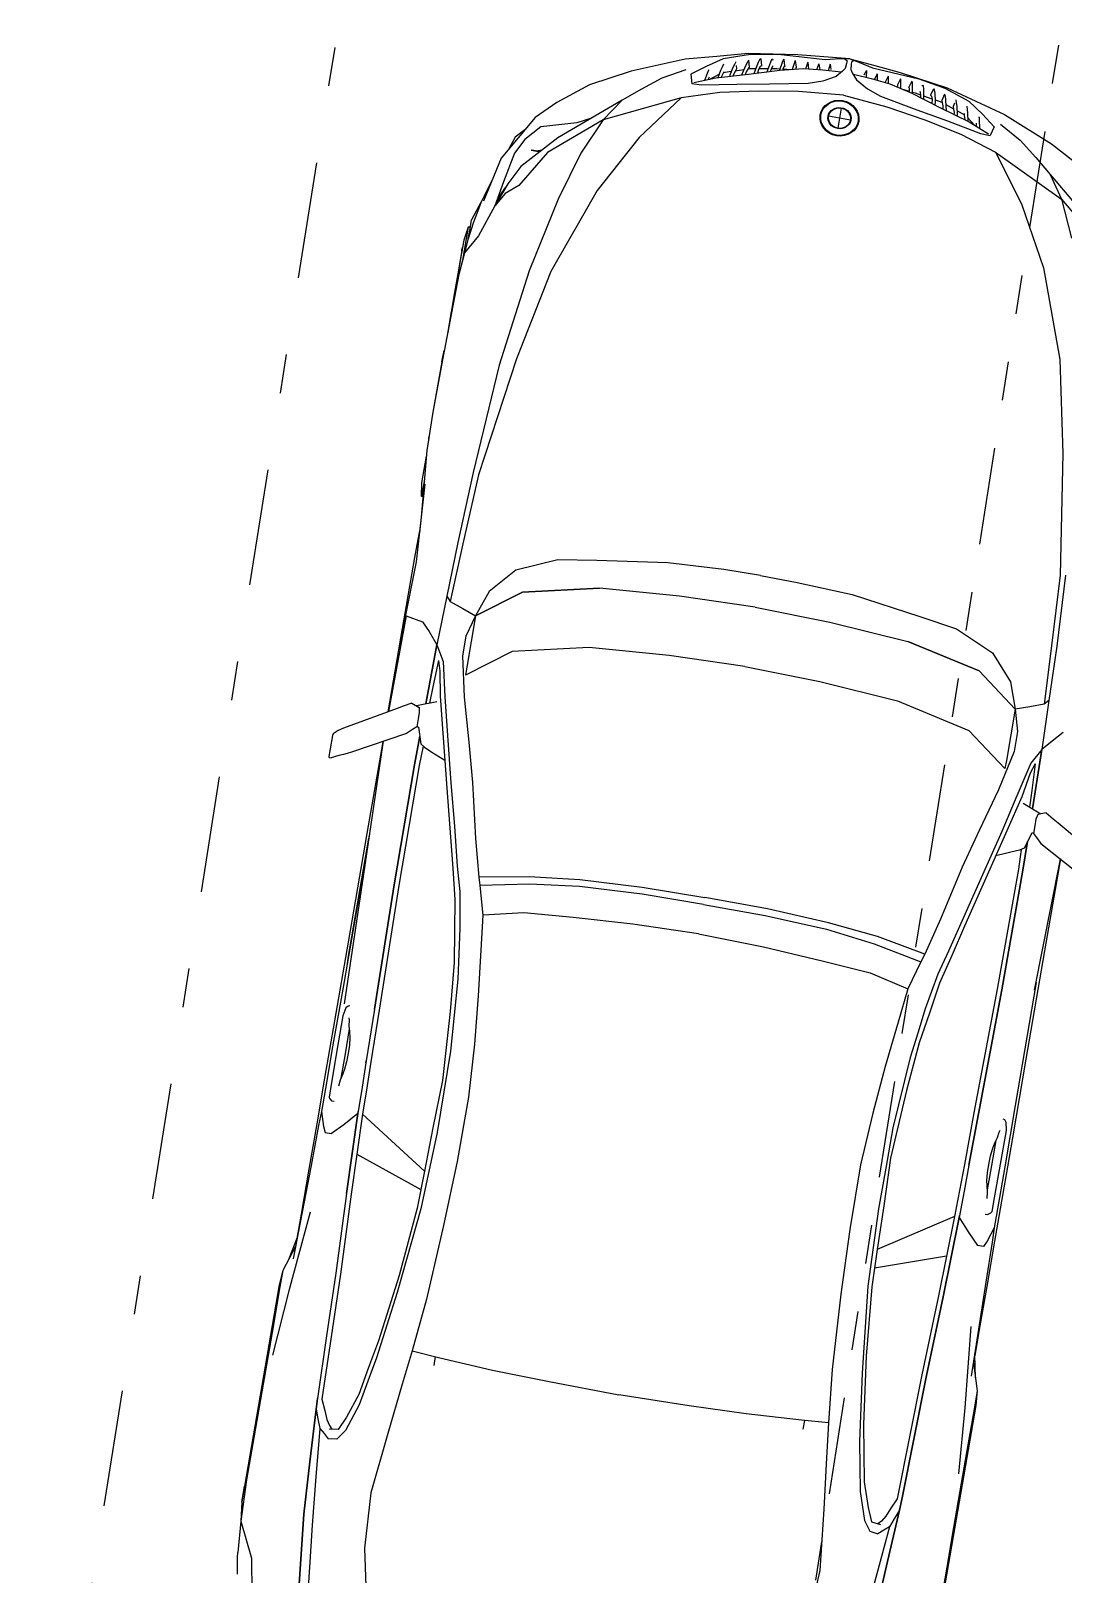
# Model space of a CAD drawing. Extents: x -640655 to -640254, y -1045449 to -1045159.
# Drawn here: x -640529.846 to -640527.188, y -1045387.062 to -1045383.09 of the extents above; entities that cross this region are included whole.
import ezdxf

# ---------------------------------------------------------------- set-up
doc = ezdxf.new("R2010")
doc.units = 0
doc.header["$MEASUREMENT"] = 0
doc.linetypes.add('DIVIDE', pattern=[1.25, 0.5, -0.25, 0, -0.25, 0, -0.25])
doc.linetypes.add('DOTDASH', pattern=[1, 0.3, -0.2, 0, -0.2, 0.3])
doc.layers.get('0').update_dxf_attribs({"linetype": 'CONTINUOUS'})
doc.layers.add('T_stafaz', color=7, linetype='CONTINUOUS')
doc.layers.add('T_tenka', color=4, linetype='CONTINUOUS')

# ---------------------------------------------------------------- blocks, each defined once
blk = doc.blocks.new('A$C1DB2440A')
at = {"color": 0, "linetype": 'Continuous'}
for p, q in [((-0.275, 2.7045), (-0.3536, 2.6832)), ((-0.2687, 2.7026), (-0.336, 2.6802)), ((-0.1486, 2.723), (-0.275, 2.7045)), ((-0.1987, 2.7149), (-0.2687, 2.7026)), ((-0.2111, 2.7009), (-0.2126, 2.6982)), ((-0.2111, 2.7009), (-0.2097, 2.6985)), ((-0.0765, 2.7223), (-0.1987, 2.7149)), ((-0.1835, 2.703), (-0.1849, 2.6962)), ((-0.182, 2.7057), (-0.1835, 2.703)), ((-0.182, 2.7057), (-0.177, 2.6891)), ((-0.1523, 2.7071), (-0.1558, 2.686)), ((-0.1523, 2.7071), (-0.1474, 2.6905)), ((-0.0817, 2.7292), (-0.1486, 2.723)), ((-0.1197, 2.7086), (-0.123, 2.6898)), ((-0.1197, 2.7086), (-0.1149, 2.6919)), ((-0.0918, 2.7068), (-0.0941, 2.6931)), ((-0.0908, 2.7094), (-0.0918, 2.7068)), ((-0.0908, 2.7094), (-0.0862, 2.694)), ((-0.0148, 2.7354), (-0.0817, 2.7292)), ((-0.0393, 2.7308), (-0.0765, 2.7223)), ((-0.062, 2.7134), (-0.0647, 2.6957)), ((-0.062, 2.7134), (-0.0578, 2.6998)), ((-0.0148, 2.7354), (-0.0393, 2.7308)), ((-0.0218, 2.7087), (-0.0274, 2.7007)), ((-0.0218, 2.7087), (-0.0274, 2.7007)), ((-0.0269, 2.7329), (-0.0206, 2.7287)), ((-0.0206, 2.7217), (-0.0218, 2.7087)), ((-0.0206, 2.7287), (-0.0206, 2.7217)), ((-0.0148, 2.7354), (0.0521, 2.7292)), ((-0.0148, 2.7354), (0.0097, 2.7308)), ((-0.0027, 2.7329), (-0.009, 2.7287)), ((-0.009, 2.7287), (-0.009, 2.7217)), ((-0.009, 2.7287), (-0.009, 2.7217)), ((-0.009, 2.7217), (-0.0078, 2.7087)), ((-0.0078, 2.7087), (-0.0022, 2.7007)), ((-0.0078, 2.7087), (-0.0022, 2.7007)), ((0.0097, 2.7308), (0.0469, 2.7223)), ((0.0324, 2.7134), (0.0282, 2.6998)), ((0.0324, 2.7134), (0.0351, 2.6957)), ((0.0469, 2.7223), (0.1691, 2.7149)), ((0.0521, 2.7292), (0.119, 2.723)), ((0.0612, 2.7094), (0.0566, 2.694)), ((0.0612, 2.7094), (0.0622, 2.7068)), ((0.0622, 2.7068), (0.0645, 2.6931)), ((0.0901, 2.7086), (0.0853, 2.6919)), ((0.0901, 2.7086), (0.0934, 2.6898)), ((0.1227, 2.7071), (0.1178, 2.6905)), ((0.119, 2.723), (0.2454, 2.7045)), ((0.1227, 2.7071), (0.1262, 2.686)), ((0.1524, 2.7057), (0.1474, 2.6891)), ((0.1524, 2.7057), (0.1539, 2.703)), ((0.1539, 2.703), (0.1553, 2.6962)), ((0.1691, 2.7149), (0.2391, 2.7026)), ((0.1815, 2.7009), (0.1802, 2.6985)), ((0.1815, 2.7009), (0.1831, 2.6982)), ((0.2391, 2.7026), (0.3064, 2.6802)), ((0.2454, 2.7045), (0.324, 2.6832)), ((-0.432, 2.662), (-0.5643, 2.6083)), ((-0.3536, 2.6832), (-0.432, 2.662)), ((-0.336, 2.6802), (-0.3761, 2.653)), ((-0.3328, 2.6666), (-0.3348, 2.6586)), ((-0.3074, 2.662), (-0.312, 2.6417)), ((-0.3045, 2.6706), (-0.3074, 2.662)), ((-0.3024, 2.6777), (-0.3045, 2.6706)), ((-0.3001, 2.6685), (-0.2982, 2.6601)), ((-0.2789, 2.6613), (-0.2999, 2.6542)), ((-0.2761, 2.6737), (-0.2797, 2.6574)), ((-0.273, 2.6821), (-0.2761, 2.6737)), ((-0.2709, 2.6874), (-0.273, 2.6821)), ((-0.2687, 2.6648), (-0.2717, 2.6566)), ((-0.2709, 2.6874), (-0.2667, 2.6699)), ((-0.2667, 2.6699), (-0.2687, 2.6648)), ((-0.2628, 2.6667), (-0.2687, 2.6648)), ((-0.2667, 2.6699), (-0.2667, 2.6696)), ((-0.1871, 2.6751), (-0.2648, 2.6514)), ((-0.2494, 2.6689), (-0.2628, 2.6667)), ((-0.2502, 2.665), (-0.2514, 2.6555)), ((-0.246, 2.6856), (-0.2502, 2.665)), ((-0.2431, 2.6934), (-0.246, 2.6856)), ((-0.2403, 2.6961), (-0.2431, 2.6934)), ((-0.2415, 2.6686), (-0.2429, 2.6581)), ((-0.2386, 2.6762), (-0.2415, 2.6686)), ((-0.2179, 2.674), (-0.2408, 2.6703)), ((-0.2403, 2.6961), (-0.2359, 2.6789)), ((-0.2359, 2.6789), (-0.2386, 2.6762)), ((-0.2359, 2.6789), (-0.2359, 2.6781)), ((-0.2185, 2.6709), (-0.2193, 2.6653)), ((-0.2148, 2.6916), (-0.2185, 2.6709)), ((-0.2126, 2.6982), (-0.2148, 2.6916)), ((-0.21, 2.6749), (-0.2111, 2.6678)), ((-0.2079, 2.6814), (-0.21, 2.6749)), ((-0.1957, 2.6776), (-0.2099, 2.6753)), ((-0.2065, 2.6841), (-0.2079, 2.6814)), ((-0.1877, 2.6785), (-0.1957, 2.6776)), ((-0.1849, 2.6962), (-0.1882, 2.6755)), ((-0.1882, 2.6755), (-0.1882, 2.6747)), ((-0.1278, 2.6893), (-0.1871, 2.6751)), ((-0.1799, 2.6799), (-0.18, 2.6768)), ((-0.1785, 2.6865), (-0.1799, 2.6799)), ((-0.1596, 2.6817), (-0.1799, 2.6794)), ((-0.177, 2.6891), (-0.1785, 2.6865)), ((-0.177, 2.6891), (-0.1765, 2.6867)), ((-0.1558, 2.686), (-0.1558, 2.6833)), ((-0.1558, 2.6833), (-0.1558, 2.6826)), ((-0.1474, 2.6879), (-0.1475, 2.6846)), ((-0.1474, 2.6905), (-0.1474, 2.6879)), ((-0.078, 2.6949), (-0.1278, 2.6893)), ((-0.1149, 2.6919), (-0.1149, 2.6909)), ((-0.1149, 2.6919), (-0.1149, 2.6907)), ((-0.0731, 2.6672), (-0.1092, 2.6545)), ((-0.0309, 2.6978), (-0.078, 2.6949)), ((-0.0414, 2.6848), (-0.0731, 2.6672)), ((-0.0569, 2.6963), (-0.0569, 2.6962)), ((-0.0274, 2.7007), (-0.0414, 2.6848)), ((-0.0022, 2.7007), (0.0118, 2.6848)), ((0.0013, 2.6978), (0.0484, 2.6949)), ((0.0118, 2.6848), (0.0435, 2.6672)), ((0.0273, 2.6963), (0.0273, 2.6962)), ((0.0435, 2.6672), (0.0797, 2.6545)), ((0.0484, 2.6949), (0.0982, 2.6893)), ((0.0853, 2.6919), (0.0853, 2.6909)), ((0.0853, 2.6919), (0.0853, 2.6907)), ((0.0982, 2.6893), (0.1575, 2.6751)), ((0.1178, 2.6905), (0.1178, 2.6879)), ((0.1178, 2.6879), (0.1179, 2.6846)), ((0.1262, 2.686), (0.1262, 2.6833)), ((0.1262, 2.6833), (0.1262, 2.6826)), ((0.13, 2.6817), (0.1503, 2.6794)), ((0.1474, 2.6891), (0.1469, 2.6867)), ((0.1474, 2.6891), (0.149, 2.6865)), ((0.149, 2.6865), (0.1503, 2.6799)), ((0.1503, 2.6799), (0.1504, 2.6768)), ((0.1553, 2.6962), (0.1586, 2.6755)), ((0.1575, 2.6751), (0.2353, 2.6514)), ((0.1581, 2.6785), (0.1662, 2.6776)), ((0.1586, 2.6755), (0.1586, 2.6747)), ((0.1662, 2.6776), (0.1803, 2.6753)), ((0.1769, 2.6841), (0.1783, 2.6814)), ((0.1783, 2.6814), (0.1804, 2.6749)), ((0.1804, 2.6749), (0.1815, 2.6678)), ((0.1831, 2.6982), (0.1852, 2.6916)), ((0.1852, 2.6916), (0.1889, 2.6709)), ((0.1883, 2.674), (0.2113, 2.6703)), ((0.1889, 2.6709), (0.1897, 2.6653)), ((0.2107, 2.6961), (0.2063, 2.6789)), ((0.2063, 2.6789), (0.2063, 2.6781)), ((0.2063, 2.6789), (0.209, 2.6762)), ((0.209, 2.6762), (0.2119, 2.6686)), ((0.2107, 2.6961), (0.2135, 2.6934)), ((0.2119, 2.6686), (0.2133, 2.6581)), ((0.2135, 2.6934), (0.2164, 2.6856)), ((0.2164, 2.6856), (0.2206, 2.665)), ((0.2198, 2.6689), (0.2332, 2.6667)), ((0.2206, 2.665), (0.2218, 2.6555)), ((0.2332, 2.6667), (0.2391, 2.6648)), ((0.2413, 2.6874), (0.2371, 2.6699)), ((0.2371, 2.6699), (0.2371, 2.6696)), ((0.2371, 2.6699), (0.2391, 2.6648)), ((0.2391, 2.6648), (0.2421, 2.6566)), ((0.2413, 2.6874), (0.2434, 2.6821)), ((0.2434, 2.6821), (0.2465, 2.6737)), ((0.2465, 2.6737), (0.2501, 2.6574)), ((0.2493, 2.6613), (0.2703, 2.6542)), ((0.2705, 2.6685), (0.2686, 2.6601)), ((0.2728, 2.6777), (0.2749, 2.6706)), ((0.2749, 2.6706), (0.2778, 2.662)), ((0.2778, 2.662), (0.2824, 2.6417)), ((0.3032, 2.6666), (0.3052, 2.6586)), ((0.3064, 2.6802), (0.3465, 2.653)), ((0.324, 2.6832), (0.4024, 2.662)), ((0.4024, 2.662), (0.5347, 2.6083)), ((-0.4264, 2.6356), (-0.4829, 2.6039)), ((-0.3761, 2.653), (-0.4111, 2.6266)), ((-0.4111, 2.6266), (-0.4049, 2.6024)), ((-0.3458, 2.6277), (-0.4001, 2.6057)), ((-0.3704, 2.6358), (-0.3742, 2.6162)), ((-0.3685, 2.6443), (-0.3704, 2.6358)), ((-0.3669, 2.6443), (-0.3685, 2.6443)), ((-0.3638, 2.6275), (-0.3655, 2.6197)), ((-0.3398, 2.638), (-0.3617, 2.6213)), ((-0.2648, 2.6514), (-0.3458, 2.6277)), ((-0.3377, 2.6491), (-0.3415, 2.629)), ((-0.3348, 2.6586), (-0.3377, 2.6491)), ((-0.333, 2.6322), (-0.3332, 2.6314)), ((-0.3301, 2.6416), (-0.333, 2.6322)), ((-0.3288, 2.6472), (-0.3301, 2.6416)), ((-0.3099, 2.6508), (-0.3295, 2.6442)), ((-0.312, 2.6417), (-0.3126, 2.6374)), ((-0.3031, 2.6447), (-0.3037, 2.64)), ((-0.3003, 2.6531), (-0.3031, 2.6447)), ((-0.2982, 2.6601), (-0.3003, 2.6531)), ((-0.2982, 2.6601), (-0.2982, 2.6601)), ((-0.2073, 2.6355), (-0.2897, 2.6207)), ((-0.2797, 2.6574), (-0.2821, 2.6463)), ((-0.2717, 2.6566), (-0.2734, 2.6489)), ((-0.1301, 2.6298), (-0.232, 2.6137)), ((-0.1092, 2.6545), (-0.2073, 2.6355)), ((-0.0148, 2.6404), (-0.1301, 2.6298)), ((-0.0148, 2.6404), (0.1005, 2.6298)), ((0.0797, 2.6545), (0.1777, 2.6355)), ((0.1005, 2.6298), (0.2024, 2.6137)), ((0.1005, 2.6298), (0.2024, 2.6137)), ((0.1777, 2.6355), (0.2601, 2.6207)), ((0.2353, 2.6514), (0.3162, 2.6277)), ((0.2421, 2.6566), (0.2438, 2.6489)), ((0.2501, 2.6574), (0.2525, 2.6463)), ((0.2686, 2.6601), (0.2686, 2.6601)), ((0.2686, 2.6601), (0.2707, 2.6531)), ((0.2707, 2.6531), (0.2735, 2.6447)), ((0.2735, 2.6447), (0.2741, 2.64)), ((0.2804, 2.6508), (0.2999, 2.6442)), ((0.2824, 2.6417), (0.283, 2.6374)), ((0.2992, 2.6472), (0.3005, 2.6416)), ((0.3005, 2.6416), (0.3034, 2.6322)), ((0.3034, 2.6322), (0.3036, 2.6314)), ((0.3052, 2.6586), (0.3081, 2.6491)), ((0.3081, 2.6491), (0.3119, 2.629)), ((0.3102, 2.638), (0.3321, 2.6213)), ((0.3162, 2.6277), (0.3705, 2.6057)), ((0.3342, 2.6275), (0.336, 2.6197)), ((0.3373, 2.6443), (0.3389, 2.6443)), ((0.3389, 2.6443), (0.3408, 2.6358)), ((0.3408, 2.6358), (0.3446, 2.6162)), ((0.3465, 2.653), (0.3815, 2.6266)), ((0.3815, 2.6266), (0.3753, 2.6024)), ((0.3968, 2.6356), (0.4533, 2.6039)), ((-0.5643, 2.6083), (-0.6639, 2.5548)), ((-0.4829, 2.6039), (-0.5302, 2.5671)), ((-0.33, 2.593), (-0.4255, 2.5623)), ((-0.3797, 2.6037), (-0.4049, 2.6024)), ((-0.2897, 2.6207), (-0.3797, 2.6037)), ((-0.232, 2.6137), (-0.33, 2.593)), ((-0.0148, 2.6065), (-0.0148, 2.5542)), ((0.2024, 2.6137), (0.3004, 2.593)), ((0.2024, 2.6137), (0.3004, 2.593)), ((0.2601, 2.6207), (0.3501, 2.6037)), ((0.3004, 2.593), (0.3959, 2.5623)), ((0.3004, 2.593), (0.3959, 2.5623)), ((0.3501, 2.6037), (0.3753, 2.6024)), ((0.4533, 2.6039), (0.5006, 2.5671)), ((0.5347, 2.6083), (0.6343, 2.5548)), ((-0.6639, 2.5548), (-0.7386, 2.4959)), ((-0.4255, 2.5623), (-0.6135, 2.4724)), ((-0.5302, 2.5671), (-0.5738, 2.5303)), ((-0.4255, 2.5623), (-0.5146, 2.4432)), ((0.0139, 2.5804), (-0.0435, 2.5804)), ((0.3959, 2.5623), (0.5839, 2.4724)), ((0.3959, 2.5623), (0.485, 2.4432)), ((0.5006, 2.5671), (0.5442, 2.5303)), ((-0.5738, 2.5303), (-0.7213, 2.4069)), ((-0.5738, 2.5303), (-0.6135, 2.4724)), ((0.5442, 2.5303), (0.6917, 2.4069)), ((0.5442, 2.5303), (0.5839, 2.4724)), ((-0.7386, 2.4959), (-0.787, 2.4483)), ((-0.6135, 2.4724), (-0.7408, 2.3653)), ((-0.6442, 2.4715), (-0.6798, 2.4534)), ((-0.6442, 2.4715), (-0.6798, 2.4534)), ((-0.6135, 2.4724), (-0.6558, 2.3778)), ((0.5839, 2.4724), (0.7112, 2.3653)), ((0.5839, 2.4724), (0.6262, 2.3778)), ((-0.787, 2.4483), (-0.8557, 2.3308)), ((-0.7692, 2.4275), (-0.8037, 2.3883)), ((-0.7692, 2.4275), (-0.8037, 2.3883)), ((-0.6798, 2.4534), (-0.7692, 2.4275)), ((-0.6798, 2.4534), (-0.7692, 2.4275)), ((-0.5146, 2.4432), (-0.598, 2.2907)), ((0.485, 2.4432), (0.5684, 2.2907)), ((-0.8299, 2.39), (-0.8413, 2.3554)), ((-0.8079, 2.4124), (-0.8299, 2.39)), ((-0.8037, 2.3883), (-0.8247, 2.3493)), ((-0.8037, 2.3883), (-0.8247, 2.3493)), ((-0.7213, 2.4069), (-0.8022, 2.3184)), ((-0.7213, 2.4069), (-0.8022, 2.3184)), ((-0.8247, 2.3493), (-0.8398, 2.2713)), ((-0.8247, 2.3493), (-0.8398, 2.2713)), ((-0.7408, 2.3653), (-0.7991, 2.2685)), ((-0.7766, 2.364), (-0.783, 2.364)), ((-0.769, 2.364), (-0.783, 2.364)), ((-0.783, 2.364), (-0.7641, 2.364)), ((-0.783, 2.364), (-0.7766, 2.364)), ((-0.769, 2.364), (-0.7766, 2.364)), ((-0.7766, 2.364), (-0.769, 2.364)), ((-0.7766, 2.364), (-0.769, 2.364)), ((-0.7641, 2.364), (-0.7766, 2.364)), ((-0.7766, 2.364), (-0.7605, 2.364)), ((-0.7766, 2.364), (-0.7605, 2.364)), ((-0.7566, 2.3683), (-0.769, 2.364)), ((-0.769, 2.364), (-0.7641, 2.364)), ((-0.769, 2.364), (-0.7641, 2.364)), ((-0.7641, 2.364), (-0.7605, 2.364)), ((-0.7641, 2.364), (-0.7605, 2.364)), ((-0.6558, 2.3778), (-0.6932, 2.2516)), ((-0.8557, 2.3308), (-0.8817, 2.2139)), ((-0.8022, 2.3184), (-0.8282, 2.2684)), ((-0.8694, 2.2694), (-0.8827, 2.2255)), ((-0.8282, 2.2684), (-0.8512, 2.2065)), ((-0.8398, 2.2713), (-0.8477, 2.2267)), ((-0.8398, 2.2713), (-0.8477, 2.2267)), ((-0.7991, 2.2685), (-0.8301, 2.2426)), ((-0.598, 2.2907), (-0.6799, 2.0646)), ((0.5684, 2.2907), (0.6503, 2.0646)), ((-0.8733, 2.2516), (-0.8879, 2.2112)), ((-0.8301, 2.2426), (-0.8512, 2.2065)), ((-0.8477, 2.2267), (-0.8512, 2.2065)), ((-0.8477, 2.2267), (-0.8512, 2.2065)), ((-0.8477, 2.2267), (-0.8512, 2.2065)), ((-0.8318, 2.2588), (-0.8477, 2.2267)), ((-0.6932, 2.2516), (-0.7358, 2.057)), ((-0.8879, 2.2112), (-0.904, 2.1614)), ((-0.8894, 2.1981), (-0.898, 2.1561)), ((-0.8879, 2.2112), (-0.8894, 2.1981)), ((-0.8512, 2.2065), (-0.8796, 2.1235)), ((-0.898, 2.1561), (-0.9044, 2.1088)), ((-0.9037, 2.1378), (-0.9041, 2.1614)), ((-0.9041, 2.1614), (-0.904, 2.1614)), ((-0.9096, 2.1409), (-0.915, 2.1061)), ((-0.915, 2.1061), (-0.915, 2.0765)), ((-0.9037, 2.1418), (-0.9096, 2.1409)), ((-0.9096, 2.1409), (-0.9096, 2.0493)), ((-0.8796, 2.1235), (-0.9075, 2.0746)), ((-0.9044, 2.1088), (-0.9075, 2.0746)), ((-0.904, 2.1116), (-0.9037, 2.1378)), ((-0.915, 2.0774), (-0.9154, 2.0815)), ((-0.9154, 2.0815), (-0.9154, 2.0745)), ((-0.9154, 2.0745), (-0.9154, 2.0739)), ((-0.9154, 2.0739), (-0.9154, 2.0737)), ((-0.9154, 2.0737), (-0.9154, 2.0534)), ((-0.915, 2.1013), (-0.915, 2.0774)), ((-0.915, 2.0774), (-0.915, 2.087)), ((-0.915, 2.087), (-0.915, 2.0636)), ((-0.915, 2.0774), (-0.915, 2.087)), ((-0.915, 2.087), (-0.915, 2.0636)), ((-0.915, 2.087), (-0.915, 2.0774)), ((-0.915, 2.087), (-0.915, 2.0634)), ((-0.915, 2.0774), (-0.915, 2.081)), ((-0.915, 2.081), (-0.915, 2.0765)), ((-0.915, 2.081), (-0.915, 2.0809)), ((-0.915, 2.0774), (-0.915, 2.0809)), ((-0.915, 2.0809), (-0.915, 2.0765)), ((-0.915, 2.0765), (-0.915, 2.0634)), ((-0.915, 2.0765), (-0.915, 2.0634)), ((-0.9075, 2.0746), (-0.9123, 2.0168)), ((-0.9154, 2.0534), (-0.9154, 2.0177)), ((-0.915, 2.0636), (-0.915, 2.032)), ((-0.915, 2.0636), (-0.915, 2.032)), ((-0.915, 2.0636), (-0.915, 2.0419)), ((-0.915, 2.0634), (-0.915, 2.0419)), ((-0.915, 2.0634), (-0.915, 2.0419)), ((-0.915, 2.0419), (-0.915, 2.0127)), ((-0.915, 2.0419), (-0.915, 2.0127)), ((-0.915, 2.032), (-0.915, 1.9929)), ((-0.915, 2.032), (-0.915, 1.9929)), ((-0.915, 2.032), (-0.915, 2.0127)), ((-0.7358, 2.057), (-0.7699, 1.8046)), ((-0.6799, 2.0646), (-0.729, 1.828)), ((0.6503, 2.0646), (0.6994, 1.828)), ((-0.9154, 2.0177), (-0.9154, 1.97)), ((-0.915, 2.0127), (-0.915, 1.9768)), ((-0.915, 2.0127), (-0.915, 1.9768)), ((-0.915, 1.9929), (-0.915, 1.9477)), ((-0.915, 1.9929), (-0.915, 1.9477)), ((-0.915, 1.9929), (-0.915, 1.9768)), ((-0.9123, 2.0168), (-0.9144, 1.8985)), ((-0.9154, 1.97), (-0.9154, 1.9177)), ((-0.915, 1.9768), (-0.915, 1.9351)), ((-0.915, 1.9768), (-0.915, 1.9351)), ((-0.915, 1.9477), (-0.915, 1.8976)), ((-0.915, 1.9477), (-0.915, 1.8976)), ((-0.915, 1.9477), (-0.915, 1.9351)), ((-0.9154, 1.9177), (-0.9154, 1.9159)), ((-0.9154, 1.916), (-0.9154, 1.9144)), ((-0.9154, 1.9144), (-0.9154, 1.8561)), ((-0.915, 1.9351), (-0.915, 1.889)), ((-0.915, 1.9351), (-0.915, 1.889)), ((-0.9144, 1.8985), (-0.9163, 1.7933)), ((-0.9144, 1.8985), (-0.9163, 1.7933)), ((-0.915, 1.8976), (-0.915, 1.8653)), ((-0.915, 1.8976), (-0.915, 1.8653)), ((-0.915, 1.8976), (-0.915, 1.889)), ((-0.915, 1.889), (-0.915, 1.8653)), ((-0.915, 1.889), (-0.915, 1.8653)), ((-0.9154, 1.8561), (-0.9154, 1.8455)), ((-0.729, 1.828), (-0.7749, 1.5178)), ((0.6994, 1.828), (0.7453, 1.5178)), ((-0.9163, 1.7933), (-0.9182, 1.6566)), ((-0.9163, 1.7933), (-0.9182, 1.6566)), ((-0.9171, 1.788), (-0.9182, 1.6566)), ((-0.9171, 1.7881), (-0.9159, 1.8177)), ((-0.9171, 1.7881), (-0.9171, 1.788)), ((-0.9171, 1.788), (-0.9171, 1.7881)), ((-0.7699, 1.8046), (-0.7887, 1.5208)), ((-0.9182, 1.6566), (-0.9162, 1.5567)), ((-0.9182, 1.6566), (-0.9162, 1.5567)), ((-0.9169, 1.5921), (-0.9169, 1.5883)), ((-0.9169, 1.5883), (-0.9169, 1.5921)), ((-0.9169, 1.5883), (-0.9162, 1.5567)), ((-0.9162, 1.5567), (-0.9019, 1.3848)), ((-0.915, 1.4725), (-0.915, 1.5422)), ((-0.7887, 1.5208), (-0.7977, 1.3367)), ((-0.7749, 1.5178), (-0.7839, 1.3355)), ((0.7453, 1.5178), (0.7543, 1.3355)), ((0.7591, 1.5208), (0.7681, 1.3367)), ((-0.9096, 1.4376), (-0.915, 1.4725)), ((-0.9096, 1.4768), (-0.9096, 1.4376)), ((-0.9063, 1.4699), (-0.8945, 1.2691)), ((-0.9063, 1.4371), (-0.9096, 1.4376)), ((-0.9019, 1.3848), (-0.8989, 1.3442)), ((-0.4368, 1.3519), (-0.5358, 1.3364)), ((-0.2559, 1.3775), (-0.4368, 1.3519)), ((-0.1107, 1.3846), (-0.2559, 1.3775)), ((-0.0148, 1.3863), (-0.1107, 1.3846)), ((-0.0148, 1.3863), (0.0811, 1.3846)), ((0.0811, 1.3846), (0.2263, 1.3775)), ((0.2263, 1.3775), (0.4073, 1.3519)), ((0.4073, 1.3519), (0.5062, 1.3364)), ((-0.8993, 1.3492), (-0.9006, 1.3127)), ((-0.8978, 1.3254), (-0.9006, 1.3127)), ((-0.8978, 1.3254), (-0.9006, 1.3127)), ((-0.9006, 1.3127), (-0.9006, 1.2793)), ((-0.7977, 1.3367), (-0.8015, 1.1956)), ((-0.7839, 1.3355), (-0.7912, 1.1839)), ((-0.5358, 1.3364), (-0.6376, 1.2918)), ((0.5062, 1.3364), (0.608, 1.2918)), ((0.7543, 1.3355), (0.7616, 1.1839)), ((0.7681, 1.3367), (0.7719, 1.1956)), ((-0.9006, 1.2793), (-0.9006, 1.2196)), ((-0.6376, 1.2918), (-0.6959, 1.226)), ((-0.6114, 1.2396), (-0.4177, 1.283)), ((-0.4177, 1.2829), (-0.6114, 1.2396)), ((-0.4177, 1.2829), (-0.6114, 1.2396)), ((-0.2115, 1.2982), (-0.4177, 1.2829)), ((-0.2115, 1.2982), (-0.4177, 1.2829)), ((-0.0148, 1.303), (-0.2115, 1.2982)), ((-0.0148, 1.303), (-0.2115, 1.2982)), ((-0.0148, 1.303), (0.1819, 1.2982)), ((-0.0148, 1.303), (0.1819, 1.2982)), ((0.1819, 1.2982), (0.3881, 1.2829)), ((0.1819, 1.2982), (0.3881, 1.2829)), ((0.5818, 1.2396), (0.3881, 1.283)), ((0.3881, 1.2829), (0.5818, 1.2396)), ((0.3881, 1.2829), (0.5818, 1.2396)), ((0.608, 1.2918), (0.6663, 1.226)), ((-0.8945, 1.2691), (-0.8986, 1.1204)), ((-0.6114, 1.2396), (-0.72, 1.1585)), ((-0.72, 1.1586), (-0.6114, 1.2396)), ((-0.6114, 1.2396), (-0.72, 1.1585)), ((0.5818, 1.2396), (0.6904, 1.1585)), ((0.6904, 1.1586), (0.5818, 1.2396)), ((0.5818, 1.2396), (0.6904, 1.1585)), ((-0.9006, 1.2196), (-0.9006, 1.0942)), ((-0.8015, 1.1956), (-0.8055, 1.0679)), ((-0.8015, 1.1956), (-0.7912, 1.1839)), ((-0.6959, 1.226), (-0.72, 1.1585)), ((0.6663, 1.226), (0.6904, 1.1585)), ((0.7719, 1.1956), (0.7616, 1.1839)), ((0.7719, 1.1956), (0.7616, 1.1839)), ((0.7719, 1.1956), (0.7759, 1.0679)), ((-0.7912, 1.1839), (-0.7556, 1.1713)), ((-0.7556, 1.1713), (-0.72, 1.1585)), ((-0.72, 1.1585), (-0.7357, 1.1031)), ((-0.72, 1.1586), (-0.72, 1.1586)), ((-0.72, 1.1585), (-0.72, 1.0249)), ((0.726, 1.1713), (0.6904, 1.1585)), ((0.6904, 1.1586), (0.6904, 1.1586)), ((0.6904, 1.1585), (0.6904, 1.0249)), ((0.6904, 1.1585), (0.7061, 1.1031)), ((0.7616, 1.1839), (0.726, 1.1713)), ((-0.8964, 1.1278), (-0.8989, 0.8774)), ((-0.8986, 1.1204), (-0.8974, 1.0228)), ((-0.8964, 1.1278), (-0.8522, 1.1204)), ((-0.8522, 1.1204), (-0.8314, 1.098)), ((-0.4177, 1.1279), (-0.6114, 1.0846)), ((-0.2115, 1.1432), (-0.4177, 1.1279)), ((-0.0148, 1.148), (-0.2115, 1.1432)), ((-0.0148, 1.148), (0.1819, 1.1432)), ((0.1819, 1.1432), (0.3881, 1.1279)), ((0.3881, 1.1279), (0.5818, 1.0846)), ((0.8226, 1.1204), (0.8018, 1.098)), ((-0.9006, 1.0942), (-0.9006, 0.8764)), ((-0.9006, 1.0942), (-0.9006, 0.8764)), ((-0.8314, 1.098), (-0.8055, 1.0679)), ((-0.7357, 1.1031), (-0.7361, 1.0511)), ((-0.6114, 1.0846), (-0.72, 1.0035)), ((0.5818, 1.0846), (0.6904, 1.0035)), ((0.7061, 1.1031), (0.7065, 1.0511)), ((0.8018, 1.098), (0.7759, 1.0679)), ((-0.8078, 0.9133), (-0.8055, 1.068)), ((-0.8055, 1.0679), (-0.8078, 0.9133)), ((-0.8055, 1.0679), (-0.7828, 1.0287)), ((-0.7361, 1.0511), (-0.7132, 0.947)), ((0.7065, 1.0511), (0.6836, 0.947)), ((0.7759, 1.0679), (0.7532, 1.0287)), ((0.7782, 0.9133), (0.7759, 1.068)), ((0.7759, 1.0679), (0.7782, 0.9133)), ((-0.7947, 1.0287), (-0.7974, 0.96)), ((-0.7947, 1.0287), (-0.7863, 1.0027)), ((-0.7863, 1.0027), (-0.7747, 0.9395)), ((-0.7828, 1.0287), (-0.7623, 0.9395)), ((-0.72, 1.0249), (-0.72, 1.0035)), ((0.6904, 1.0249), (0.6904, 1.0035)), ((0.7532, 1.0287), (0.7327, 0.9395)), ((0.7567, 1.0027), (0.7451, 0.9395)), ((0.7651, 1.0287), (0.7567, 1.0027)), ((0.7651, 1.0287), (0.7678, 0.96)), ((-0.7974, 0.96), (-0.7992, 0.9167)), ((0.7678, 0.96), (0.7696, 0.9167)), ((-0.7811, 0.9238), (-0.831, 0.9041)), ((-0.7747, 0.9395), (-0.7517, 0.8466)), ((-0.7623, 0.9395), (-0.7391, 0.8429)), ((-0.7132, 0.947), (-0.6819, 0.8354)), ((0.6836, 0.947), (0.6523, 0.8354)), ((0.7327, 0.9395), (0.7095, 0.8429)), ((0.7451, 0.9395), (0.7221, 0.8466)), ((0.7516, 0.9238), (0.8014, 0.9041)), ((-0.8787, 0.889), (-1.006, 0.8156)), ((-0.8642, 0.8976), (-0.8787, 0.889)), ((-0.844, 0.9091), (-0.8642, 0.8976)), ((-0.844, 0.9091), (-0.8234, 0.9011)), ((-0.8234, 0.9011), (-0.8209, 0.8885)), ((-0.8209, 0.8885), (-0.8209, 0.8717)), ((0.7938, 0.9011), (0.7913, 0.8885)), ((0.7913, 0.8885), (0.7913, 0.8717)), ((0.8144, 0.9091), (0.7938, 0.9011)), ((0.8144, 0.9091), (0.8346, 0.8976)), ((0.8346, 0.8976), (0.8491, 0.889)), ((0.8491, 0.889), (0.9764, 0.8156)), ((-0.8304, 0.843), (-0.844, 0.8295)), ((-0.8209, 0.8516), (-0.8304, 0.843)), ((-0.8209, 0.8717), (-0.8209, 0.8516)), ((-0.8209, 0.8527), (-0.816, 0.8513)), ((-0.816, 0.8513), (-0.8034, 0.8098)), ((-0.7517, 0.8466), (-0.7172, 0.709)), ((-0.7391, 0.8429), (-0.7095, 0.7239)), ((-0.6819, 0.8354), (-0.6547, 0.735)), ((0.6523, 0.8354), (0.6251, 0.735)), ((0.7095, 0.8429), (0.6799, 0.7239)), ((0.7221, 0.8466), (0.6876, 0.709)), ((0.7865, 0.8513), (0.7738, 0.8098)), ((0.7913, 0.8527), (0.7865, 0.8513)), ((0.7913, 0.8717), (0.7913, 0.8516)), ((0.7913, 0.8516), (0.8008, 0.843)), ((0.8008, 0.843), (0.8144, 0.8295)), ((-1.0299, 0.7971), (-1.031, 0.7925)), ((-1.0189, 0.807), (-1.0299, 0.7971)), ((-1.006, 0.8156), (-1.0189, 0.807)), ((-0.844, 0.8295), (-0.975, 0.7582)), ((-0.9006, 0.7986), (-0.9006, 0.5586)), ((-0.8996, 0.7992), (-0.8997, 0.7889)), ((-0.8091, 0.8285), (-0.8102, 0.7539)), ((-0.8102, 0.7539), (-0.8091, 0.8285)), ((-0.8034, 0.8098), (-0.7922, 0.803)), ((-0.7961, 0.8054), (-0.7981, 0.7539)), ((-0.7922, 0.803), (-0.7717, 0.7937)), ((0.7626, 0.803), (0.7421, 0.7937)), ((0.7738, 0.8098), (0.7626, 0.803)), ((0.7665, 0.8054), (0.7685, 0.7539)), ((0.7795, 0.8285), (0.7806, 0.7539)), ((0.7806, 0.7539), (0.7795, 0.8285)), ((0.7795, 0.8285), (0.7806, 0.7539)), ((0.8144, 0.8295), (0.9454, 0.7582)), ((0.87, 0.7992), (0.8701, 0.7889)), ((0.871, 0.7986), (0.871, 0.5586)), ((-1.031, 0.7925), (-1.031, 0.7575)), ((-1.031, 0.7575), (-1.031, 0.7373)), ((-0.975, 0.7582), (-0.9857, 0.7529)), ((-0.8997, 0.7889), (-0.8915, 0.454)), ((-0.7717, 0.7937), (-0.7347, 0.779)), ((-0.7344, 0.7778), (-0.7345, 0.7778)), ((0.7048, 0.7778), (0.7049, 0.7778)), ((0.7221, 0.7857), (0.7049, 0.7778)), ((0.7421, 0.7937), (0.7221, 0.7857)), ((0.8701, 0.7889), (0.8619, 0.454)), ((-1.031, 0.7373), (-1.0299, 0.735)), ((-1.0299, 0.735), (-1.0247, 0.735)), ((-1.0063, 0.7445), (-1.0247, 0.735)), ((-0.9949, 0.7489), (-1.0063, 0.7445)), ((-0.9857, 0.7529), (-0.9949, 0.7489)), ((-0.8102, 0.7539), (-0.8087, 0.4407)), ((-0.8087, 0.4407), (-0.8102, 0.7539)), ((-0.7981, 0.7539), (-0.7966, 0.4407)), ((-0.7095, 0.7239), (-0.6817, 0.616)), ((-0.6547, 0.735), (-0.6223, 0.5936)), ((0.6251, 0.735), (0.5927, 0.5936)), ((0.6799, 0.7239), (0.6521, 0.616)), ((0.7685, 0.7539), (0.767, 0.4407)), ((0.7806, 0.7539), (0.7791, 0.4407)), ((0.7791, 0.4407), (0.7806, 0.7539)), ((0.7806, 0.7539), (0.7791, 0.4407)), ((-0.7172, 0.709), (-0.6865, 0.5863)), ((0.6876, 0.709), (0.6569, 0.5863)), ((-0.6817, 0.616), (-0.6568, 0.5157)), ((0.6521, 0.616), (0.6272, 0.5157)), ((-0.9006, 0.5586), (-0.9006, 0.2754)), ((-0.894, 0.558), (-0.8943, 0.5428)), ((-0.894, 0.558), (-0.8943, 0.5428)), ((-0.6865, 0.5863), (-0.6674, 0.5082)), ((-0.6223, 0.5936), (-0.5976, 0.4976)), ((0.5927, 0.5936), (0.568, 0.4976)), ((0.6569, 0.5863), (0.6378, 0.5082)), ((0.871, 0.5586), (0.871, 0.2754)), ((-0.8943, 0.5428), (-0.8943, 0.2398)), ((-0.8943, 0.5428), (-0.8943, 0.2398)), ((-0.5976, 0.4977), (-0.4699, 0.5213)), ((-0.4699, 0.5213), (-0.34, 0.5353)), ((-0.3373, 0.5175), (-0.4644, 0.5017)), ((-0.34, 0.5353), (-0.1784, 0.5436)), ((-0.1757, 0.5258), (-0.3373, 0.5175)), ((-0.1784, 0.5436), (-0.0148, 0.5446)), ((-0.0148, 0.5262), (-0.1757, 0.5258)), ((0.1489, 0.5436), (-0.0148, 0.5446)), ((-0.0148, 0.5262), (0.1461, 0.5258)), ((0.1461, 0.5258), (0.3077, 0.5175)), ((0.3104, 0.5353), (0.1489, 0.5436)), ((0.3077, 0.5175), (0.4349, 0.5017)), ((0.4403, 0.5213), (0.3104, 0.5353)), ((0.568, 0.4977), (0.4403, 0.5213)), ((-0.893, 0.5162), (-0.8931, 0.4748)), ((-0.6674, 0.5082), (-0.6482, 0.4302)), ((-0.6568, 0.5157), (-0.6396, 0.4524)), ((-0.5976, 0.4976), (-0.5913, 0.4766)), ((-0.5976, 0.4976), (-0.5976, 0.4976)), ((-0.4644, 0.5017), (-0.5913, 0.4765)), ((0.4349, 0.5017), (0.5616, 0.4765)), ((0.5617, 0.4766), (0.5405, 0.4025)), ((0.568, 0.4976), (0.5617, 0.4766)), ((0.568, 0.4976), (0.568, 0.4976)), ((0.6272, 0.5157), (0.61, 0.4524)), ((0.6378, 0.5082), (0.6186, 0.4302)), ((-0.8931, 0.4748), (-0.8937, 0.1533)), ((-0.8915, 0.454), (-0.8832, 0.1172)), ((-0.8087, 0.4407), (-0.8043, 0.1165)), ((-0.8043, 0.1164), (-0.8087, 0.4407)), ((-0.7966, 0.4407), (-0.7922, 0.1165)), ((-0.6396, 0.4524), (-0.623, 0.3595)), ((-0.5913, 0.4765), (-0.5701, 0.4025)), ((-0.1857, 0.4454), (-0.34, 0.436)), ((-0.0148, 0.4499), (-0.1857, 0.4454)), ((-0.0148, 0.4499), (0.1561, 0.4454)), ((0.1561, 0.4454), (0.3104, 0.436)), ((0.61, 0.4524), (0.5934, 0.3595)), ((0.767, 0.4407), (0.7626, 0.1165)), ((0.7791, 0.4407), (0.7747, 0.1165)), ((0.7747, 0.1164), (0.7791, 0.4407)), ((0.7791, 0.4407), (0.7747, 0.1165)), ((0.8635, 0.4748), (0.8641, 0.1533)), ((-0.6482, 0.4302), (-0.6353, 0.3502)), ((-0.4674, 0.4266), (-0.5701, 0.4025)), ((-0.5701, 0.4025), (-0.5604, 0.3133)), ((-0.34, 0.436), (-0.4674, 0.4266)), ((0.3104, 0.436), (0.4378, 0.4266)), ((0.4378, 0.4266), (0.5405, 0.4025)), ((0.5405, 0.4025), (0.5308, 0.3133)), ((0.5405, 0.4025), (0.5405, 0.4025)), ((0.6186, 0.4302), (0.6057, 0.3502)), ((-0.623, 0.3595), (-0.6145, 0.2943)), ((0.5934, 0.3595), (0.5849, 0.2943)), ((-0.6353, 0.3502), (-0.6224, 0.2703)), ((0.6057, 0.3502), (0.5928, 0.2703)), ((-0.6145, 0.2943), (-0.6059, 0.2295)), ((-0.5604, 0.3133), (-0.5469, 0.1956)), ((0.5308, 0.3133), (0.5173, 0.1956)), ((0.5849, 0.2943), (0.5763, 0.2295)), ((-0.9006, 0.2754), (-0.9006, 0.0699)), ((-0.8943, 0.2398), (-0.8936, 0.2148)), ((-0.6224, 0.2703), (-0.6112, 0.144)), ((0.5928, 0.2703), (0.5816, 0.144)), ((0.871, 0.2754), (0.871, 0.0699)), ((-0.6059, 0.2295), (-0.5932, 0.0436)), ((0.5763, 0.2295), (0.5636, 0.0436)), ((-0.5469, 0.1956), (-0.5353, 0.0717)), ((0.5173, 0.1956), (0.5057, 0.0717)), ((-0.8937, 0.1533), (-0.894, -0.0068)), ((-0.6112, 0.144), (-0.6006, -0.0345)), ((0.5816, 0.144), (0.571, -0.0345)), ((0.8641, 0.1533), (0.8644, -0.0068)), ((-0.8776, 0.1071), (-0.8819, 0.0858)), ((-0.8819, 0.0858), (-0.8816, -0.0097)), ((-0.8724, 0.1131), (-0.8776, 0.1071)), ((-0.8681, 0.114), (-0.8724, 0.1131)), ((-0.8656, 0.0838), (-0.864, 0.0776)), ((-0.8043, 0.1165), (-0.8025, -0.0183)), ((-0.7922, 0.1165), (-0.7904, -0.0183)), ((0.7626, 0.1165), (0.7608, -0.0183)), ((0.7747, 0.1165), (0.7729, -0.0183)), ((0.7747, 0.1165), (0.7729, -0.0183)), ((0.7729, -0.0183), (0.7747, 0.1164)), ((0.836, 0.0838), (0.8344, 0.0776)), ((0.8385, 0.114), (0.8428, 0.1131)), ((0.8428, 0.1131), (0.848, 0.1071)), ((0.848, 0.1071), (0.8524, 0.0858)), ((0.8524, 0.0858), (0.8515, -0.105)), ((-0.9006, 0.0699), (-0.9006, -0.0054)), ((-0.864, 0.0776), (-0.8621, 0.0634)), ((-0.8621, 0.0634), (-0.8577, 0.0489)), ((-0.8599, 0.056), (-0.8595, -0.0091)), ((-0.8577, 0.0489), (-0.8547, 0.0344)), ((-0.5932, 0.0436), (-0.5924, -0.0623)), ((-0.5353, 0.0717), (-0.5267, -0.0653)), ((0.5057, 0.0717), (0.4971, -0.0653)), ((0.5636, 0.0436), (0.5628, -0.0623)), ((0.8281, 0.0489), (0.8251, 0.0344)), ((0.8325, 0.0634), (0.8281, 0.0489)), ((0.8303, 0.056), (0.8299, -0.0091)), ((0.8344, 0.0776), (0.8325, 0.0634)), ((0.871, 0.0699), (0.871, -0.0054)), ((-0.8547, 0.0344), (-0.8523, 0.0144)), ((-0.8523, 0.0144), (-0.8513, -0.0076)), ((0.8227, 0.0144), (0.8217, -0.0076)), ((0.8251, 0.0344), (0.8227, 0.0144)), ((-0.9006, -0.0054), (-0.9006, -0.0805)), ((-0.894, -0.0068), (-0.8941, -0.0863)), ((-0.8816, -0.0097), (-0.8811, -0.105)), ((-0.8595, -0.0091), (-0.8592, -0.0727)), ((-0.8519, -0.0295), (-0.8539, -0.0488)), ((-0.8513, -0.0076), (-0.8519, -0.0295)), ((-0.8025, -0.0183), (-0.8016, -0.0865)), ((-0.8024, -0.0229), (-0.8025, -0.0183)), ((-0.7904, -0.0183), (-0.7895, -0.0865)), ((-0.6006, -0.0345), (-0.6039, -0.1585)), ((0.571, -0.0345), (0.5743, -0.1585)), ((0.7608, -0.0183), (0.7599, -0.0865)), ((0.7729, -0.0183), (0.772, -0.0865)), ((0.7729, -0.0183), (0.772, -0.0865)), ((0.8217, -0.0076), (0.8223, -0.0295)), ((0.8223, -0.0295), (0.8243, -0.0488)), ((0.8299, -0.0091), (0.8296, -0.0727)), ((0.8644, -0.0068), (0.8645, -0.0863)), ((0.871, -0.0054), (0.871, -0.0805)), ((-0.8606, -0.0782), (-0.862, -0.0944)), ((-0.8563, -0.0615), (-0.8606, -0.0782)), ((-0.8539, -0.0488), (-0.8563, -0.0615)), ((-0.5924, -0.0623), (-0.5916, -0.1683)), ((-0.5267, -0.0653), (-0.528, -0.2332)), ((0.4971, -0.0653), (0.4984, -0.2332)), ((0.5628, -0.0623), (0.5621, -0.1683)), ((0.8243, -0.0488), (0.8267, -0.0615)), ((0.8267, -0.0615), (0.831, -0.0782)), ((0.831, -0.0782), (0.8324, -0.0944)), ((-0.9006, -0.0805), (-0.9006, -0.1993)), ((-0.8941, -0.0863), (-0.8943, -0.1659)), ((-0.8811, -0.105), (-0.8807, -0.1261)), ((-0.8016, -0.0865), (-0.8007, -0.1548)), ((-0.7895, -0.0865), (-0.7886, -0.1548)), ((0.7599, -0.0865), (0.759, -0.1548)), ((0.772, -0.0865), (0.7711, -0.1548)), ((0.772, -0.0865), (0.7711, -0.1548)), ((0.8515, -0.105), (0.8511, -0.1261)), ((0.8645, -0.0863), (0.8647, -0.1659)), ((0.871, -0.0805), (0.871, -0.1993)), ((-0.8807, -0.1261), (-0.8782, -0.1304)), ((-0.8782, -0.1304), (-0.8721, -0.1349)), ((-0.866, -0.1349), (-0.8721, -0.1349)), ((-0.8007, -0.1548), (-0.8318, -0.1899)), ((-0.8007, -0.1548), (-0.8007, -0.1502)), ((-0.8007, -0.1548), (-0.7977, -0.2589)), ((-0.7977, -0.259), (-0.8007, -0.1548)), ((-0.7886, -0.1548), (-0.7856, -0.2589)), ((-0.6039, -0.1585), (-0.6064, -0.2722)), ((0.5743, -0.1585), (0.5768, -0.2722)), ((0.759, -0.1548), (0.756, -0.2589)), ((0.7711, -0.1548), (0.7681, -0.2589)), ((0.7681, -0.259), (0.7711, -0.1548)), ((0.7711, -0.1548), (0.7681, -0.2589)), ((0.7711, -0.1548), (0.7711, -0.1502)), ((0.7711, -0.1548), (0.8022, -0.1899)), ((0.8355, -0.1348), (0.8365, -0.1349)), ((0.8365, -0.1349), (0.8425, -0.1349)), ((0.8486, -0.1304), (0.8425, -0.1349)), ((0.8511, -0.1261), (0.8486, -0.1304)), ((-0.8943, -0.1659), (-0.8949, -0.2032)), ((-0.8943, -0.1659), (-0.8824, -0.2031)), ((-0.8318, -0.1899), (-0.8591, -0.2179)), ((-0.5916, -0.1683), (-0.5989, -0.3691)), ((0.5621, -0.1683), (0.5693, -0.3691)), ((0.8022, -0.1899), (0.8295, -0.2179)), ((0.8647, -0.1659), (0.8528, -0.2031)), ((0.8647, -0.1659), (0.8653, -0.2032)), ((-0.9006, -0.1993), (-0.9006, -0.318)), ((-0.8949, -0.2032), (-0.8966, -0.3075)), ((-0.8824, -0.2031), (-0.875, -0.2179)), ((-0.875, -0.2179), (-0.8591, -0.2179)), ((-0.528, -0.2332), (-0.534, -0.4018)), ((0.4984, -0.2332), (0.5044, -0.4018)), ((0.8454, -0.2179), (0.8295, -0.2179)), ((0.8528, -0.2031), (0.8454, -0.2179)), ((0.8653, -0.2032), (0.867, -0.3075)), ((0.8653, -0.2032), (0.867, -0.3075)), ((0.871, -0.1993), (0.871, -0.318)), ((-0.7977, -0.2589), (-0.7947, -0.3631)), ((-0.7947, -0.3632), (-0.7977, -0.259)), ((-0.7856, -0.2589), (-0.7827, -0.3631)), ((-0.6064, -0.2722), (-0.6091, -0.3691)), ((0.5768, -0.2722), (0.5796, -0.3691)), ((0.756, -0.2589), (0.7531, -0.3631)), ((0.7681, -0.2589), (0.7651, -0.3631)), ((0.7681, -0.2589), (0.7651, -0.3631)), ((0.7651, -0.3632), (0.7681, -0.259)), ((-0.8966, -0.3075), (-0.9008, -0.5523)), ((0.867, -0.3075), (0.8712, -0.5523)), ((-0.9006, -0.318), (-0.9006, -0.4353)), ((0.871, -0.318), (0.871, -0.4353)), ((-0.7947, -0.3631), (-0.7867, -0.5702)), ((-0.7827, -0.3631), (-0.7746, -0.5702)), ((-0.6091, -0.3691), (-0.625, -0.5476)), ((-0.5989, -0.3691), (-0.6222, -0.5922)), ((0.5693, -0.3691), (0.5926, -0.5922)), ((0.5796, -0.3691), (0.5954, -0.5476)), ((0.7531, -0.3631), (0.745, -0.5702)), ((0.7651, -0.3631), (0.7571, -0.5702)), ((0.7571, -0.5703), (0.7651, -0.3632)), ((-0.9006, -0.4353), (-0.9006, -0.4993)), ((-0.9006, -0.4353), (-0.9006, -0.4993)), ((-0.8783, -0.4265), (-0.8982, -0.6356)), ((-0.534, -0.4018), (-0.5453, -0.5963)), ((0.5044, -0.4018), (0.5157, -0.5963)), ((0.8487, -0.4265), (0.8686, -0.6356)), ((0.871, -0.4353), (0.871, -0.4993)), ((-0.9, -0.4963), (-0.9118, -0.5544)), ((0.8704, -0.4963), (0.8822, -0.5544)), ((-0.9002, -0.5179), (-0.922, -0.5865)), ((-0.9002, -0.5179), (-0.922, -0.5865)), ((-0.625, -0.5476), (-0.6489, -0.7223)), ((0.5954, -0.5476), (0.6193, -0.7223)), ((0.8707, -0.5179), (0.8924, -0.5865)), ((-0.922, -0.5865), (-0.9249, -0.6243)), ((-0.922, -0.5865), (-0.9224, -0.6293)), ((-0.7867, -0.5702), (-0.7827, -0.7329)), ((-0.7746, -0.5702), (-0.7706, -0.7329)), ((-0.7746, -0.5702), (-0.7745, -0.5758)), ((-0.6222, -0.5922), (-0.6462, -0.7669)), ((0.5926, -0.5922), (0.6166, -0.7669)), ((0.745, -0.5702), (0.741, -0.7329)), ((0.7571, -0.5702), (0.7531, -0.7329)), ((0.7531, -0.7329), (0.7571, -0.5703)), ((0.8924, -0.5865), (0.8953, -0.6243)), ((0.8924, -0.5865), (0.8928, -0.6293)), ((-0.9249, -0.6243), (-0.9249, -1.1501)), ((-0.9224, -0.6293), (-0.9224, -0.7279)), ((-0.5453, -0.5963), (-0.5585, -0.733)), ((0.5157, -0.5963), (0.5289, -0.733)), ((0.8928, -0.6293), (0.8928, -0.7279)), ((0.8953, -0.6243), (0.8953, -1.1921)), ((-0.8982, -0.6356), (-0.9114, -0.8052)), ((0.8686, -0.6356), (0.8818, -0.8052)), ((-0.9224, -0.7279), (-0.9224, -0.8282)), ((-0.7827, -0.7329), (-0.7786, -0.8955)), ((-0.7706, -0.7329), (-0.7666, -0.8955)), ((-0.6489, -0.7223), (-0.6621, -0.7948)), ((-0.5585, -0.733), (-0.5695, -0.8224)), ((-0.5585, -0.733), (-0.4891, -0.7383)), ((-0.4976, -0.7377), (-0.4976, -0.7606)), ((-0.4891, -0.7383), (-0.3464, -0.7466)), ((-0.3464, -0.7466), (-0.1978, -0.7512)), ((-0.1978, -0.7512), (-0.0148, -0.7544)), ((0.1682, -0.7512), (-0.0148, -0.7544)), ((0.3168, -0.7466), (0.1682, -0.7512)), ((0.4595, -0.7383), (0.3168, -0.7466)), ((0.5289, -0.733), (0.4595, -0.7383)), ((0.468, -0.7606), (0.468, -0.7377)), ((0.5289, -0.733), (0.5399, -0.8224)), ((0.6193, -0.7223), (0.6325, -0.7948)), ((0.741, -0.7329), (0.737, -0.8955)), ((0.7531, -0.7329), (0.749, -0.8955)), ((0.749, -0.8955), (0.7531, -0.7329)), ((0.7531, -0.7329), (0.749, -0.8955)), ((0.7533, -0.7249), (0.7531, -0.7329)), ((0.8928, -0.7279), (0.8928, -0.8282)), ((-0.6462, -0.7669), (-0.6577, -0.8296)), ((0.6166, -0.7669), (0.6281, -0.8296)), ((-0.9224, -0.8282), (-0.9224, -1.1331)), ((-0.6621, -0.7948), (-0.6752, -0.8673)), ((-0.6577, -0.8296), (-0.6695, -0.8933)), ((-0.5695, -0.8224), (-0.5846, -0.9539)), ((0.5399, -0.8224), (0.555, -0.9539)), ((0.6281, -0.8296), (0.6399, -0.8933)), ((0.6325, -0.7948), (0.6456, -0.8673)), ((0.8928, -0.8282), (0.8928, -0.9435)), ((-0.6752, -0.8673), (-0.6968, -0.9305)), ((0.6456, -0.8673), (0.6672, -0.9305)), ((-0.7786, -0.8955), (-0.7771, -0.9234)), ((-0.7771, -0.9234), (-0.7786, -0.8955)), ((-0.7666, -0.8955), (-0.7543, -0.9226)), ((-0.7666, -0.8955), (-0.7543, -0.9226)), ((-0.6695, -0.8933), (-0.6934, -0.9647)), ((0.6399, -0.8933), (0.6638, -0.9647)), ((0.737, -0.8955), (0.7247, -0.9226)), ((0.737, -0.8955), (0.7247, -0.9226)), ((0.749, -0.8955), (0.7475, -0.9234)), ((0.7475, -0.9234), (0.749, -0.8955)), ((0.749, -0.8955), (0.7475, -0.9234)), ((-0.7771, -0.9234), (-0.768, -0.9474)), ((-0.7771, -0.9234), (-0.7696, -1.0593)), ((-0.7696, -1.0593), (-0.7771, -0.9234)), ((-0.768, -0.9474), (-0.7591, -0.9706)), ((-0.7543, -0.9226), (-0.7453, -0.945)), ((-0.7543, -0.9226), (-0.7453, -0.945)), ((-0.7453, -0.945), (-0.7362, -0.959)), ((-0.7453, -0.945), (-0.7362, -0.959)), ((-0.6968, -0.9305), (-0.7118, -0.9653)), ((0.6672, -0.9305), (0.6822, -0.9653)), ((0.7157, -0.945), (0.7066, -0.959)), ((0.7157, -0.945), (0.7066, -0.959)), ((0.7247, -0.9226), (0.7157, -0.945)), ((0.7247, -0.9226), (0.7157, -0.945)), ((0.7384, -0.9474), (0.7295, -0.9706)), ((0.7384, -0.9474), (0.7295, -0.9706)), ((0.7475, -0.9234), (0.7384, -0.9474)), ((0.7429, -0.9354), (0.7384, -0.9474)), ((0.7475, -0.9234), (0.74, -1.0593)), ((0.74, -1.0593), (0.7475, -0.9234)), ((0.7475, -0.9234), (0.7429, -0.9354)), ((0.8928, -0.9435), (0.8928, -1.0475)), ((-0.7591, -0.9706), (-0.7477, -1.0948)), ((-0.7591, -0.9706), (-0.7462, -0.9814)), ((-0.7591, -0.9706), (-0.7462, -0.9814)), ((-0.7462, -0.9814), (-0.7331, -0.9928)), ((-0.7362, -0.959), (-0.7286, -0.9676)), ((-0.7362, -0.959), (-0.7286, -0.9676)), ((-0.7118, -0.9653), (-0.7353, -0.9685)), ((-0.7113, -0.99), (-0.7331, -0.9928)), ((-0.6934, -0.9647), (-0.7113, -0.99)), ((-0.5846, -0.9539), (-0.6013, -1.1116)), ((0.555, -0.9539), (0.5717, -1.1116)), ((0.6638, -0.9647), (0.6817, -0.99)), ((0.6817, -0.99), (0.7035, -0.9928)), ((0.6822, -0.9653), (0.7057, -0.9685)), ((0.7066, -0.959), (0.699, -0.9676)), ((0.7066, -0.959), (0.699, -0.9676)), ((0.7166, -0.9814), (0.7035, -0.9928)), ((0.7295, -0.9706), (0.7166, -0.9814)), ((0.7295, -0.9706), (0.7166, -0.9814)), ((0.7295, -0.9706), (0.7181, -1.0948)), ((-0.7696, -1.0593), (-0.7619, -1.1952)), ((-0.7619, -1.1953), (-0.7696, -1.0593)), ((0.74, -1.0593), (0.7323, -1.1952)), ((0.7323, -1.1953), (0.74, -1.0593)), ((0.8928, -1.0475), (0.8928, -1.1331)), ((-0.7477, -1.0948), (-0.7362, -1.219)), ((-0.6013, -1.1116), (-0.5936, -1.2548)), ((0.5717, -1.1116), (0.564, -1.2548)), ((0.7181, -1.0948), (0.7066, -1.219)), ((-0.9249, -1.15), (-0.9249, -1.1921)), ((-0.9249, -1.1921), (-0.9249, -1.1501)), ((-0.9224, -1.1331), (-0.9189, -1.24)), ((-0.9249, -1.1921), (-0.9189, -1.24)), ((-0.9249, -1.1921), (-0.9189, -1.24)), ((-0.7619, -1.1952), (-0.7512, -1.2977)), ((-0.7512, -1.2978), (-0.7619, -1.1953)), ((-0.7619, -1.1953), (-0.7619, -1.1953)), ((-0.7362, -1.219), (-0.7246, -1.3268)), ((-0.9189, -1.24), (-0.9132, -1.3211)), ((-0.9189, -1.24), (-0.8756, -1.3294)), ((-0.5936, -1.2548), (-0.5731, -1.3503)), ((-0.7512, -1.2977), (-0.7404, -1.4003)), ((-0.7404, -1.4003), (-0.7512, -1.2978)), ((-0.9115, -1.3342), (-0.9132, -1.3211)), ((-0.9044, -1.3762), (-0.9115, -1.3342)), ((-0.8756, -1.3294), (-0.8593, -1.4189)), ((-0.7246, -1.3268), (-0.7131, -1.4346))]:
    blk.add_line(p, q, dxfattribs=at)
for p, q in [((-0.7886, -0.1548), (-0.6064, -0.2722)), ((0.759, -0.1548), (0.5768, -0.2722)), ((-0.7856, -0.2589), (-0.6078, -0.3206)), ((0.756, -0.2589), (0.5782, -0.3206))]:
    blk.add_line(p, q)
for major_axis in [(0.0503, 0), (-0.0484, 0), (0.0299, 0), (0.0287, 0)]:
    blk.add_ellipse((-0.0148, 2.5804), major_axis=major_axis, ratio=0.913332)

msp = doc.modelspace()

# ---------------------------------------------------------------- linework, layer by layer
at = {"layer": 'T_tenka', "linetype": 'DIVIDE', "ltscale": 0.5}
msp.add_line((-640526.5899, -1045379.2749), (-640528.0447, -1045388.4604), dxfattribs=at)
at = {"layer": 'T_tenka', "linetype": 'DOTDASH'}
msp.add_line((-640528.8605, -1045381.8492), (-640529.8464, -1045388.0738), dxfattribs=at)

# ---------------------------------------------------------------- block references
at = {"layer": 'T_stafaz', "linetype": 'Continuous', "rotation": 350.1905932362902}
msp.add_blockref('A$C1DB2440A', (-640528.1887, -1045385.8599), dxfattribs=at)

doc.saveas('drawing.dxf')
